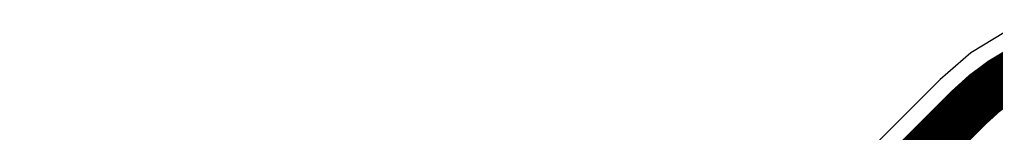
# Model space of a CAD drawing. Header units: inches. Extents: x -11 to 1110, y -7 to 455.
# Drawn here: x 159.89 to 171.23, y 253.24 to 254.56 of the extents above; entities that cross this region are included whole.
import ezdxf

# ---------------------------------------------------------------- set-up
doc = ezdxf.new("R2010")
doc.units = ezdxf.units.IN
doc.layers.add('Bottom Layer', color=5, linetype='Continuous')

msp = doc.modelspace()

# ---------------------------------------------------------------- linework, layer by layer
at = {"layer": 'Bottom Layer'}
for p, q in [((171.337, 254.42), (170.935, 254.174)), ((170.935, 254.174), (170.576, 253.868)), ((170.576, 253.867), (159.927, 243.218)), ((170.576, 253.868), (170.576, 253.867)), ((170.576, 253.867), (170.576, 253.867))]:
    msp.add_line(p, q, dxfattribs=at)
for points in [[(170.906, 253.538, 0.559, 0.559, -0.198912), (172.702, 254.282, 0.559, 0.559, 0)], [(160.169, 242.801, 0.559, 0.559, 0), (170.906, 253.538, 0.559, 0.559, 0)]]:
    msp.add_lwpolyline(points, format="xyseb", dxfattribs=at)
msp.add_lwpolyline([(170.766, 253.538, 0.279, 0.279, 1), (171.046, 253.538, 0.279, 0.279, 1)], format="xyseb", close=True, dxfattribs=at)
msp.add_lwpolyline([(170.766, 253.538, 0.279, 0.279, 1), (171.046, 253.538, 0.279, 0.279, 1)], format="xyseb", close=True, dxfattribs=at)

doc.saveas('drawing.dxf')
